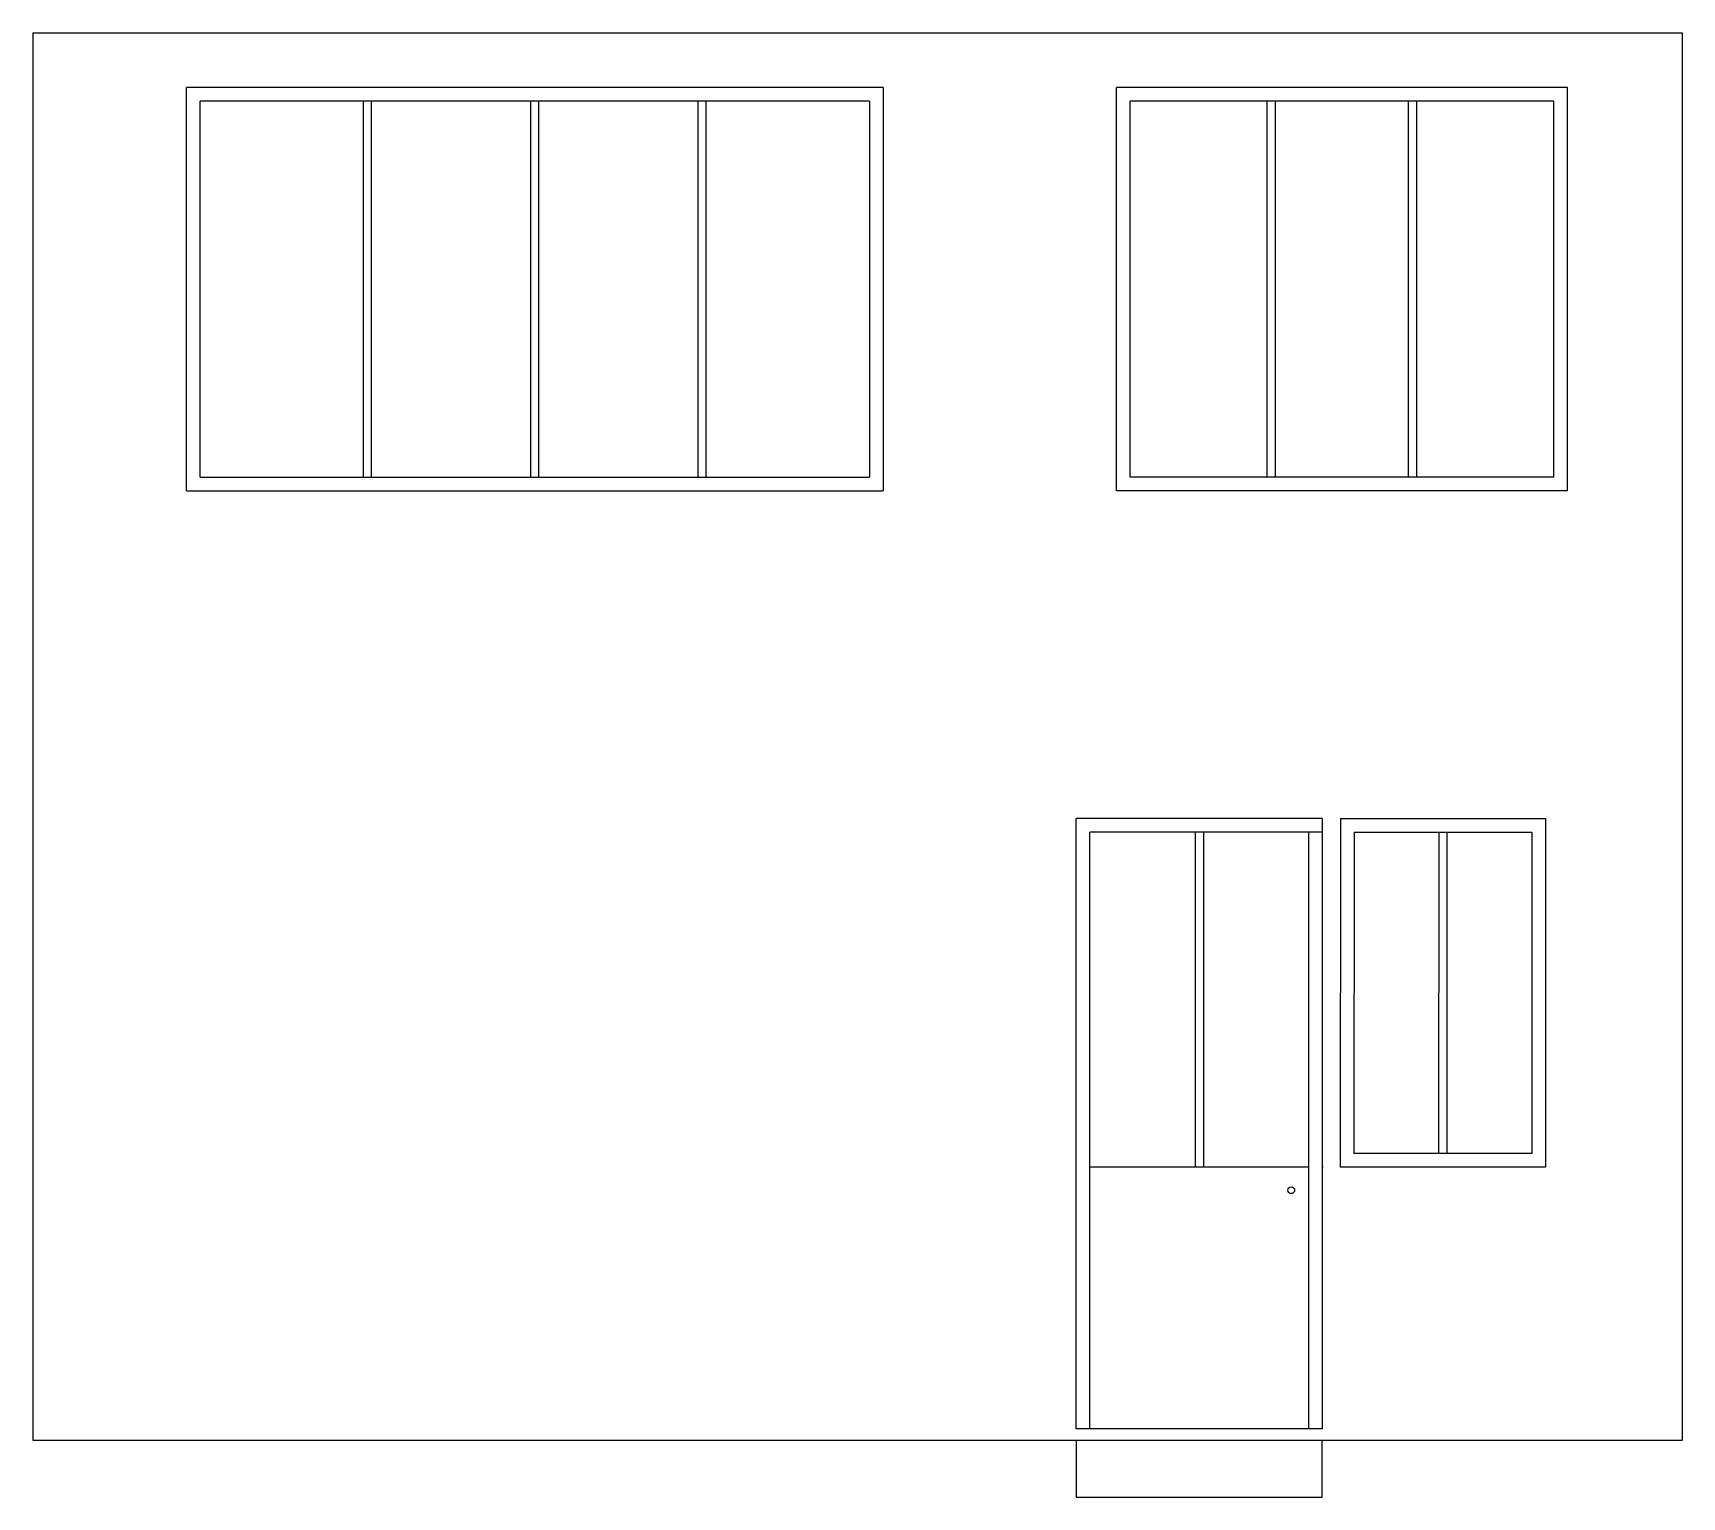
# Model space of a CAD drawing. Header units: millimetres. Extents: x -25 to 177, y -4701 to 789.
# Drawn here: x 106.17 to 112.21, y 389.73 to 395.08 of the extents above; entities that cross this region are included whole.
import ezdxf

# ---------------------------------------------------------------- set-up
doc = ezdxf.new("R2010")
doc.units = ezdxf.units.MM
for name, color, linetype in [('muros', 12, 'Continuous'), ('puertas y mobiliario', 80, 'Continuous'), ('ventanas', 140, 'Continuous')]:
    doc.layers.add(name, color=color, linetype=linetype)

msp = doc.modelspace()

# ---------------------------------------------------------------- linework, layer by layer
at = {"layer": 'muros'}
for p, q in [((106.1713, 395.0834), (112.2055, 395.0834)), ((106.1713, 395.0834), (106.1713, 389.9334)), ((112.2055, 395.0834), (112.2055, 389.9334)), ((106.1713, 389.9334), (109.9889, 389.9334)), ((109.9889, 389.9334), (112.2055, 389.9334))]:
    msp.add_line(p, q, dxfattribs=at)
at = {"layer": 'puertas y mobiliario'}
for p, q in [((109.9889, 389.9758), (109.9889, 392.2084)), ((110.8889, 392.2084), (109.9889, 392.2084)), ((110.8889, 392.2084), (110.8889, 389.9758)), ((110.0389, 389.9758), (110.0389, 392.1584)), ((110.8889, 392.1584), (110.0389, 392.1584)), ((110.4239, 392.1584), (110.4239, 391.0921)), ((110.4539, 392.1584), (110.4539, 391.0921)), ((110.8389, 392.1584), (110.8389, 389.9758)), ((110.4239, 391.0921), (110.4239, 390.9334)), ((110.4539, 391.0921), (110.4539, 390.9334)), ((110.8389, 390.9334), (110.0389, 390.9334)), ((110.8918, 390.9334), (110.8889, 390.9334)), ((110.8889, 389.9758), (109.9889, 389.9758)), ((109.9889, 389.9334), (109.9889, 389.7258)), ((110.8889, 389.7258), (110.8889, 389.9334)), ((109.9889, 389.7258), (110.8889, 389.7258))]:
    msp.add_line(p, q, dxfattribs=at)
msp.add_circle((110.7754, 390.8485), 0.0126, dxfattribs=at)
at = {"layer": 'ventanas'}
for p, q in [((106.7327, 393.4084), (106.7327, 394.8834)), ((109.2827, 394.8834), (106.7327, 394.8834)), ((109.2827, 394.8834), (109.2827, 393.4084)), ((110.1364, 393.4084), (110.1364, 394.8834)), ((111.7864, 394.8834), (110.1364, 394.8834)), ((111.7864, 393.4084), (111.7864, 394.8834)), ((106.7827, 393.4584), (106.7827, 394.8334)), ((109.2327, 394.8334), (106.7827, 394.8334)), ((107.3802, 393.4584), (107.3802, 394.8334)), ((107.4102, 393.4584), (107.4102, 394.8334)), ((107.9927, 393.4584), (107.9927, 394.8334)), ((108.0227, 393.4584), (108.0227, 394.8334)), ((108.6052, 393.4584), (108.6052, 394.8334)), ((108.6352, 393.4584), (108.6352, 394.8334)), ((109.2327, 394.8334), (109.2327, 393.4584)), ((110.1864, 393.4584), (110.1864, 394.8334)), ((111.7364, 394.8334), (110.1864, 394.8334)), ((110.688, 393.4584), (110.688, 394.8334)), ((110.718, 393.4584), (110.718, 394.8334)), ((111.2046, 393.4584), (111.2046, 394.8334)), ((111.2346, 393.4584), (111.2346, 394.8334)), ((111.7364, 393.4584), (111.7364, 394.8334)), ((106.7827, 393.4584), (109.2327, 393.4584)), ((111.7364, 393.4584), (110.1864, 393.4584)), ((106.7327, 393.4084), (109.2827, 393.4084)), ((111.7864, 393.4084), (110.1364, 393.4084)), ((110.9555, 392.2084), (110.9548, 390.9334)), ((110.9555, 392.2084), (111.7055, 392.2084)), ((111.7055, 392.2084), (111.7055, 390.9334)), ((111.0055, 392.1584), (111.0048, 390.9834)), ((111.0055, 392.1584), (111.6555, 392.1584)), ((111.3155, 392.1584), (111.3148, 390.9834)), ((111.3455, 392.1584), (111.3448, 390.9834)), ((111.6555, 392.1584), (111.6555, 390.9834)), ((110.9548, 390.9834), (110.9548, 390.9834)), ((111.6555, 390.9834), (111.0048, 390.9834)), ((111.7055, 390.9334), (110.9548, 390.9334)), ((111.0048, 390.9334), (111.0048, 390.9333)), ((111.3148, 390.9334), (111.3148, 390.9332)), ((111.3448, 390.9334), (111.3448, 390.9332))]:
    msp.add_line(p, q, dxfattribs=at)

doc.saveas('drawing.dxf')
